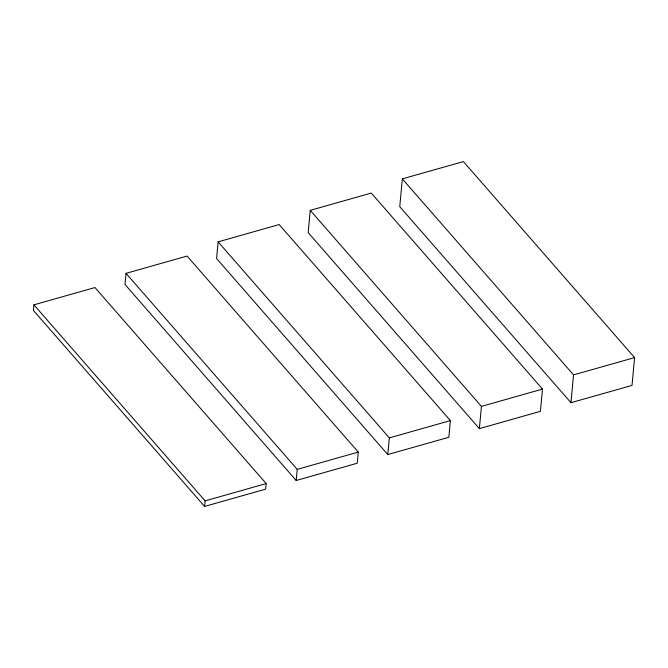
<?xml version="1.0" encoding="UTF-8"?>
<svg xmlns="http://www.w3.org/2000/svg" width="668" height="668" viewBox="0 0 668 668"><rect width="100%" height="100%" fill="white"/><g stroke="black" fill="none" stroke-linecap="round" stroke-linejoin="round"><path stroke-width="1" d="M33.918 304.833L33.4 310.395L204.6 506.427L265.664 489.135L266.181 483.574L94.973 287.549L33.918 304.833L205.118 500.866L204.6 506.427M126.018 273.346L124.991 284.459L296.191 480.492L357.255 463.208L358.282 452.086L187.082 256.053L126.018 273.346L297.227 469.37L296.191 480.492M218.127 241.849L216.582 258.533L387.782 454.557L448.846 437.273L450.391 420.589L279.182 224.557L218.127 241.849L389.327 437.882L387.782 454.557M310.236 210.353L308.165 232.598L479.373 428.622L540.429 411.338L542.491 389.093L371.291 193.069L310.236 210.353L481.436 406.386L479.373 428.622M402.336 178.865L399.756 206.662L570.965 402.695L632.02 385.403L634.6 357.605L463.4 161.572L402.336 178.865L573.536 374.89L570.965 402.695M573.536 374.89L634.6 357.605M481.436 406.386L542.491 389.093M389.327 437.882L450.391 420.589M297.227 469.37L358.282 452.086M205.118 500.866L266.181 483.574"/></g></svg>
